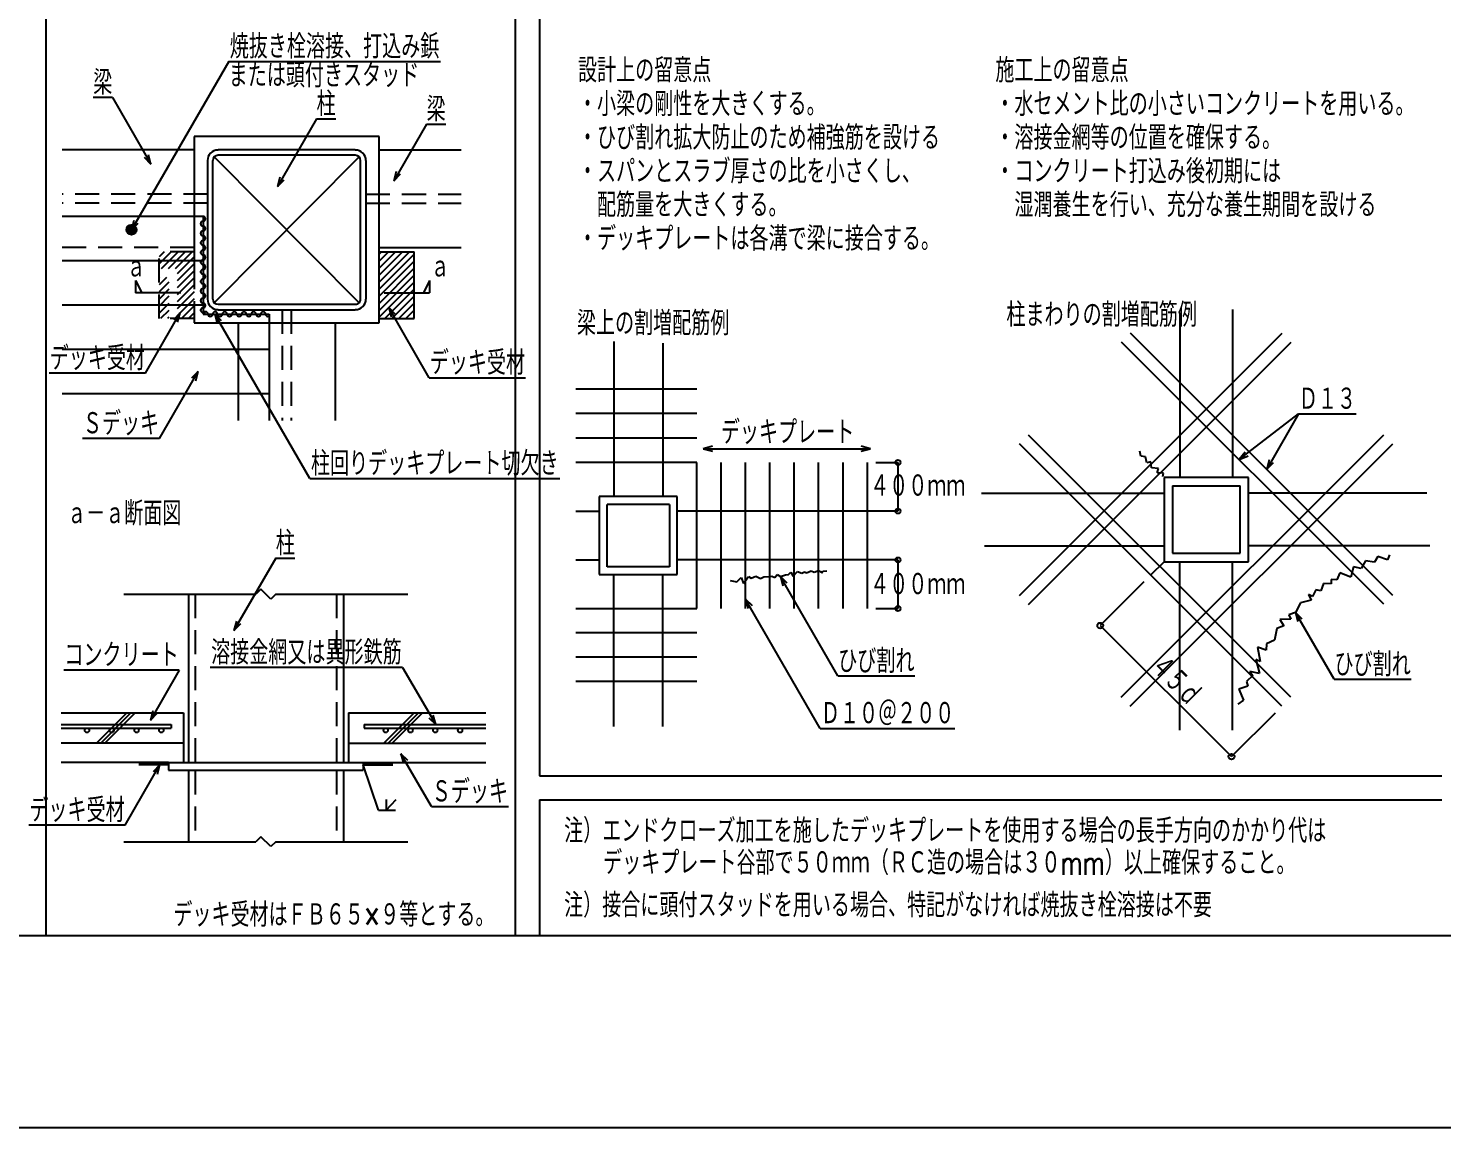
# Model space of a CAD drawing. Extents: x 4 to 588, y 3 to 416.
# Drawn here: x 293.6 to 440.5, y 5.8 to 120.1 of the extents above; entities that cross this region are included whole.
import ezdxf
from ezdxf.enums import TextEntityAlignment as Align

# ---------------------------------------------------------------- set-up
doc = ezdxf.new("R2010")
doc.units = 0
doc.header["$LTSCALE"] = 0.5
doc.header["$MEASUREMENT"] = 0
doc.linetypes.add('DASHED', pattern=[7.5, 5, -2.5])
doc.layers.add('M2-2-0', color=7, linetype='Continuous')
doc.styles.get("Standard").update_dxf_attribs({"font": 'txt', "width": 0.8, "height": 50, "bigfont": 'EXTFONT'})

msp = doc.modelspace()

# ---------------------------------------------------------------- linework, layer by layer
at = {"layer": 'M2-2-0', "color": 7, "linetype": 'Continuous'}
for p, q in [((295.51, 25.82), (295.51, 395.82)), ((344.26, 25.82), (344.26, 127.89)), ((346.76, 125.39), (346.76, 42.42)), ((314.46, 116.68), (304.36, 99.18)), ((314.46, 116.68), (336.46, 116.68)), ((302.38, 112.94), (300.38, 112.94)), ((302.38, 112.94), (306.38, 106)), ((323.58, 110.72), (319.52, 103.68)), ((323.58, 110.72), (325.58, 110.72)), ((330.09, 108.86), (310.89, 108.86)), ((310.89, 108.86), (310.89, 95.49)), ((330.09, 89.49), (330.09, 108.86)), ((335.02, 110.16), (331.62, 104.28)), ((335.02, 110.16), (337.02, 110.16)), ((310.89, 107.48), (297.17, 107.48)), ((327.62, 107.48), (313.36, 107.48)), ((330.09, 107.48), (338.62, 107.48)), ((305.68, 106.71), (306.38, 106)), ((306.38, 106), (306.12, 106.97)), ((312.26, 106.37), (312.26, 91.98)), ((312.81, 91.98), (312.81, 106.37)), ((312.97, 91.59), (328.01, 106.77)), ((312.97, 106.77), (328.01, 91.59)), ((327.62, 106.93), (313.36, 106.93)), ((328.17, 91.98), (328.17, 106.37)), ((328.72, 106.37), (328.72, 91.98)), ((319.78, 104.64), (319.52, 103.68)), ((319.52, 103.68), (320.23, 104.38)), ((331.88, 105.24), (331.62, 104.28)), ((331.62, 104.28), (332.33, 104.99)), ((310.89, 100.56), (297.17, 100.56)), ((304.62, 100.14), (304.36, 99.18)), ((304.36, 99.18), (305.07, 99.88)), ((311.8, 100.56), (310.89, 100.56)), ((311.8, 100.56), (311.8, 90.41)), ((304.44, 99.69), (303.85, 99.09)), ((304.3, 99.69), (303.85, 99.23)), ((304.55, 99.65), (303.88, 98.98)), ((304.09, 99.62), (303.92, 99.44)), ((304.64, 99.61), (303.93, 98.89)), ((304.72, 99.54), (303.99, 98.81)), ((304.79, 99.46), (304.07, 98.75)), ((304.84, 99.37), (304.16, 98.7)), ((304.87, 99.26), (304.27, 98.67)), ((304.87, 99.12), (304.41, 98.67)), ((304.8, 98.91), (304.62, 98.74)), ((330.09, 97.33), (338.62, 97.33)), ((310.89, 95.95), (297.17, 95.95)), ((311.8, 95.95), (310.89, 95.95)), ((330.09, 96.87), (333.75, 96.87)), ((333.24, 96.87), (330.09, 93.72)), ((332.51, 96.87), (330.09, 94.45)), ((331.79, 96.87), (330.09, 95.18)), ((331.06, 96.87), (330.09, 95.9)), ((330.33, 96.87), (330.09, 96.63)), ((333.75, 96.65), (330.09, 92.99)), ((333.75, 95.92), (330.09, 92.26)), ((333.75, 89.95), (333.75, 96.87)), ((333.75, 95.19), (330.09, 91.53)), ((333.75, 94.46), (330.09, 90.8)), ((304.77, 93.89), (304.77, 92.61)), ((304.77, 93.89), (305.43, 92.61)), ((309.5, 92.61), (304.77, 92.61)), ((333.75, 93.73), (330.09, 90.08)), ((330.61, 92.61), (335.34, 92.61)), ((333.75, 93.01), (330.69, 89.95)), ((335.34, 93.89), (334.69, 92.61)), ((335.34, 93.89), (335.34, 92.61)), ((310.89, 91.33), (297.17, 91.33)), ((311.8, 91.33), (310.89, 91.33)), ((313.36, 91.43), (327.62, 91.43)), ((335.31, 83.8), (331.1, 91.09)), ((331.81, 90.38), (331.1, 91.09)), ((331.1, 91.09), (331.36, 90.12)), ((333.75, 92.28), (331.42, 89.95)), ((333.75, 91.55), (332.15, 89.95)), ((305.81, 84.27), (309.42, 90.53)), ((309.42, 90.53), (308.71, 89.82)), ((309.16, 89.56), (309.42, 90.53)), ((310.89, 90.87), (310.89, 89.49)), ((311.8, 90.41), (318.66, 90.41)), ((322.88, 73.32), (313.01, 90.41)), ((313.72, 89.7), (313.01, 90.41)), ((313.01, 90.41), (313.27, 89.45)), ((313.36, 90.87), (327.62, 90.87)), ((318.66, 90.41), (318.66, 89.49)), ((330.09, 89.95), (330.09, 89.95)), ((330.09, 89.95), (333.75, 89.95)), ((333.75, 90.82), (332.88, 89.95)), ((333.75, 90.09), (333.61, 89.95)), ((413.3, 90.56), (413.3, 73.44)), ((418.79, 90.88), (418.79, 73.44)), ((310.89, 89.49), (330.09, 89.49)), ((315.46, 89.49), (315.46, 79.34)), ((318.66, 89.49), (318.66, 79.34)), ((325.52, 89.49), (325.52, 79.34)), ((396.63, 61.15), (423.93, 88.44)), ((435.44, 61.17), (408.17, 88.44)), ((318.66, 86.72), (297.17, 86.72)), ((354.49, 87.55), (354.49, 71.45)), ((359.56, 87.4), (359.56, 71.45)), ((397.57, 60.22), (424.86, 87.51)), ((434.51, 60.24), (407.24, 87.51)), ((305.81, 84.27), (295.81, 84.27)), ((307.27, 77.48), (311.3, 84.46)), ((311.3, 84.46), (310.59, 83.75)), ((311.04, 83.49), (311.3, 84.46)), ((335.31, 83.8), (345.31, 83.8)), ((363.1, 82.59), (350.53, 82.59)), ((318.66, 82.11), (297.17, 82.11)), ((363.1, 80.06), (350.53, 80.06)), ((419.47, 75.28), (425.64, 80.03)), ((425.64, 80.03), (422.33, 74.29)), ((425.64, 80.03), (431.64, 80.03)), ((407.22, 50.57), (434.51, 77.86)), ((307.27, 77.48), (299.27, 77.48)), ((363.1, 77.52), (350.53, 77.52)), ((364.73, 76.68), (363.76, 76.42)), ((363.76, 76.42), (381.16, 76.42)), ((363.76, 76.42), (364.73, 76.16)), ((381.16, 76.42), (380.19, 76.68)), ((380.19, 76.16), (381.16, 76.42)), ((423.91, 49.64), (396.63, 76.91)), ((424.84, 50.57), (397.57, 77.84)), ((408.15, 49.64), (435.44, 76.93)), ((363.1, 74.99), (350.53, 74.99)), ((363.1, 59.79), (363.1, 74.99)), ((365.64, 59.79), (365.64, 74.99)), ((368.17, 59.79), (368.17, 74.99)), ((370.7, 59.79), (370.7, 74.99)), ((373.23, 59.79), (373.23, 74.99)), ((375.77, 59.79), (375.77, 74.99)), ((378.3, 59.79), (378.3, 74.99)), ((380.83, 59.79), (380.83, 74.99)), ((381.7, 74.99), (384.01, 74.99)), ((384.01, 74.99), (384.01, 69.93)), ((409.26, 75.64), (409.16, 76.17)), ((409.74, 75.57), (409.26, 75.64)), ((409.86, 74.96), (409.74, 75.57)), ((410.29, 75.06), (409.86, 74.96)), ((410.37, 74.44), (410.29, 75.06)), ((420.08, 76.07), (419.47, 75.28)), ((419.47, 75.28), (420.4, 75.66)), ((422.58, 75.25), (422.33, 74.29)), ((422.33, 74.29), (423.03, 74.99)), ((411.07, 74.36), (410.37, 74.44)), ((410.94, 73.91), (411.07, 74.36)), ((411.62, 73.89), (410.94, 73.91)), ((411.55, 73.54), (411.62, 73.89)), ((322.88, 73.32), (348.88, 73.32)), ((420.44, 73.44), (411.66, 73.44)), ((411.66, 73.44), (411.66, 64.66)), ((412.54, 72.56), (419.56, 72.56)), ((412.54, 72.56), (412.54, 65.54)), ((419.56, 65.54), (419.56, 72.56)), ((420.44, 64.66), (420.44, 73.44)), ((361.08, 71.45), (352.97, 71.45)), ((352.97, 71.45), (352.97, 63.34)), ((360.27, 70.63), (353.78, 70.63)), ((353.78, 64.15), (353.78, 70.63)), ((360.27, 70.63), (360.27, 64.15)), ((361.08, 63.34), (361.08, 71.45)), ((392.69, 71.79), (411.66, 71.79)), ((438.97, 71.79), (420.44, 71.79)), ((350.53, 69.93), (352.97, 69.93)), ((384.01, 69.93), (361.08, 69.93)), ((393, 66.31), (411.66, 66.31)), ((439.28, 66.31), (420.44, 66.31)), ((319.35, 65.04), (315.01, 57.52)), ((319.35, 65.04), (321.35, 65.04)), ((350.53, 64.86), (352.97, 64.86)), ((384.01, 64.86), (361.08, 64.86)), ((384.01, 64.86), (384.01, 59.79)), ((411.66, 64.66), (410.27, 63.27)), ((411.66, 64.66), (420.44, 64.66)), ((412.54, 65.54), (419.56, 65.54)), ((413.3, 47.17), (413.3, 64.66)), ((418.79, 47.17), (418.79, 64.66)), ((432.6, 64.75), (432.15, 63.97)), ((433.54, 64.62), (432.6, 64.75)), ((433.86, 65.22), (433.54, 64.62)), ((434.89, 64.88), (433.86, 65.22)), ((435.1, 65.38), (434.89, 64.88)), ((352.97, 63.34), (361.08, 63.34)), ((360.27, 64.15), (353.78, 64.15)), ((354.49, 47.53), (354.49, 63.34)), ((359.56, 47.53), (359.56, 63.34)), ((368.74, 62.95), (369.24, 63.18)), ((369.24, 63.18), (369.74, 62.91)), ((370.59, 63.13), (370.91, 63.16)), ((370.91, 63.16), (371.2, 63.03)), ((371.2, 63.03), (371.47, 63.33)), ((371.47, 63.33), (371.8, 63.13)), ((371.8, 63.13), (372.34, 63.3)), ((372.34, 63.3), (372.65, 63.33)), ((372.65, 63.33), (372.88, 63.59)), ((372.88, 63.59), (373.13, 63.18)), ((373.13, 63.18), (373.56, 63.64)), ((373.56, 63.64), (374.03, 63.47)), ((374.03, 63.47), (374.31, 63.61)), ((374.31, 63.61), (374.49, 63.51)), ((374.49, 63.51), (374.99, 63.71)), ((374.99, 63.71), (375.29, 63.59)), ((375.29, 63.59), (375.77, 63.76)), ((375.77, 63.76), (376.11, 63.51)), ((376.11, 63.51), (376.22, 63.68)), ((376.22, 63.68), (376.62, 63.72)), ((429.94, 63.5), (429.63, 62.78)), ((431.06, 63.07), (429.94, 63.5)), ((431.35, 64.15), (431.06, 63.07)), ((432.15, 63.97), (431.35, 64.15)), ((317.81, 61.82), (317.3, 61.31)), ((318.84, 60.79), (317.81, 61.82)), ((366.58, 62.73), (367.25, 62.57)), ((367.25, 62.57), (367.71, 63.03)), ((367.71, 63.03), (367.96, 62.41)), ((367.96, 62.41), (368.49, 63.13)), ((368.49, 63.13), (368.74, 62.95)), ((369.74, 62.91), (370.08, 63.08)), ((370.08, 63.08), (370.59, 63.13)), ((377.77, 52.79), (371.8, 63.13)), ((372.51, 62.43), (371.8, 63.13)), ((371.8, 63.13), (372.06, 62.17)), ((409.56, 62.57), (405.03, 58.03)), ((427.43, 61.76), (427.1, 61.06)), ((427.95, 61.64), (427.43, 61.76)), ((428.23, 62.41), (427.95, 61.64)), ((429.03, 62.36), (428.23, 62.41)), ((429.63, 62.78), (429.03, 62.81)), ((429.03, 62.81), (429.03, 62.36)), ((303.58, 61.31), (317.3, 61.31)), ((310.27, 61.31), (310.27, 43.8)), ((319.36, 61.31), (318.84, 60.79)), ((319.36, 61.31), (333.08, 61.31)), ((326.39, 61.31), (326.39, 43.8)), ((375.93, 47.34), (368.17, 60.79)), ((368.88, 60.08), (368.17, 60.79)), ((368.17, 60.79), (368.43, 59.82)), ((425.84, 60.41), (425.32, 59.4)), ((426.95, 60.66), (425.84, 60.41)), ((427.1, 61.06), (426.67, 61.26)), ((426.67, 61.26), (426.95, 60.66)), ((350.53, 59.79), (363.1, 59.79)), ((381.7, 59.79), (384.01, 59.79)), ((425.32, 59.4), (424.64, 59.13)), ((424.64, 59.13), (424.84, 58.7)), ((429.34, 52.44), (425.32, 59.4)), ((426.03, 58.7), (425.32, 59.4)), ((425.32, 59.4), (425.58, 58.44)), ((315.27, 58.49), (315.01, 57.52)), ((315.01, 57.52), (315.72, 58.23)), ((405.03, 58.03), (418.67, 44.4)), ((423.37, 57.73), (423.14, 56.52)), ((424.11, 58), (423.37, 57.73)), ((424.84, 58.7), (423.71, 58.65)), ((423.71, 58.65), (424.11, 58)), ((363.1, 57.26), (350.53, 57.26)), ((422.29, 56.12), (422.26, 55.47)), ((423.14, 56.52), (422.29, 56.12)), ((363.1, 54.73), (350.53, 54.73)), ((421.66, 54.29), (421.19, 54.49)), ((421.19, 54.49), (421.59, 53.04)), ((422.26, 55.47), (421.36, 55.77)), ((421.36, 55.77), (421.66, 54.29)), ((309.33, 53.41), (297.33, 53.41)), ((309.33, 53.41), (306.33, 48.21)), ((332.54, 53.68), (312.54, 53.68)), ((332.54, 53.68), (335.98, 47.73)), ((421.59, 53.04), (420.56, 53.24)), ((420.56, 53.24), (420.9, 52.83)), ((363.1, 52.2), (350.53, 52.2)), ((377.77, 52.79), (385.77, 52.79)), ((420.38, 51.73), (419.42, 51.43)), ((419.42, 51.43), (419.9, 50.27)), ((420.9, 52.83), (420.23, 52.22)), ((420.23, 52.22), (420.38, 51.73)), ((429.34, 52.44), (437.34, 52.44)), ((419.9, 50.27), (419.34, 49.87)), ((297.05, 48.95), (309.76, 48.95)), ((303.89, 48.95), (300.74, 45.8)), ((304.31, 48.95), (301.16, 45.8)), ((304.74, 48.95), (301.58, 45.8)), ((306.59, 49.18), (306.33, 48.21)), ((306.33, 48.21), (307.04, 48.92)), ((309.76, 48.95), (309.76, 43.8)), ((326.9, 48.95), (341.18, 48.95)), ((326.9, 48.95), (326.9, 43.8)), ((333.75, 48.95), (330.59, 45.8)), ((334.17, 48.95), (331.02, 45.8)), ((334.59, 48.95), (331.44, 45.8)), ((335.98, 47.73), (335.72, 48.7)), ((423.2, 48.93), (418.67, 44.4)), ((297.05, 47.73), (308.47, 47.73)), ((297.05, 47.36), (308.47, 47.36)), ((308.47, 47.73), (308.47, 47.36)), ((328.53, 47.73), (341.18, 47.73)), ((328.53, 47.73), (328.53, 47.36)), ((328.53, 47.36), (341.18, 47.36)), ((335.27, 48.44), (335.98, 47.73)), ((375.93, 47.34), (389.93, 47.34)), ((309.76, 45.8), (297.05, 45.8)), ((326.9, 45.8), (341.18, 45.8)), ((335.53, 39.21), (332.36, 44.7)), ((333.07, 43.99), (332.36, 44.7)), ((332.36, 44.7), (332.62, 43.73)), ((305.12, 43.8), (297.05, 43.8)), ((303.7, 37.29), (307.31, 43.54)), ((308.21, 43.8), (305.12, 43.8)), ((308.21, 43.75), (305.12, 43.75)), ((308.21, 43.7), (305.12, 43.7)), ((308.21, 43.65), (305.12, 43.65)), ((308.21, 43.59), (305.12, 43.59)), ((308.21, 43.54), (305.12, 43.54)), ((307.31, 43.54), (306.6, 42.84)), ((307.05, 42.58), (307.31, 43.54)), ((308.21, 43.8), (328.45, 43.8)), ((308.21, 43.8), (308.21, 42.98)), ((308.21, 42.98), (328.45, 42.98)), ((310.27, 42.98), (310.27, 35.56)), ((326.39, 42.98), (326.39, 35.56)), ((328.45, 43.8), (328.45, 42.98)), ((328.45, 43.8), (331.53, 43.8)), ((328.45, 43.75), (331.53, 43.75)), ((328.45, 43.7), (331.53, 43.7)), ((328.45, 43.65), (331.53, 43.65)), ((328.45, 43.59), (331.53, 43.59)), ((328.45, 43.54), (331.53, 43.54)), ((330.04, 38.85), (328.45, 43.54)), ((331.53, 43.8), (341.18, 43.8)), ((346.76, 42.42), (440.52, 42.42)), ((330.81, 39.93), (330.81, 38.85)), ((330.81, 38.85), (331.88, 39.93)), ((346.76, 39.92), (440.52, 39.92)), ((346.76, 39.92), (346.76, 25.82)), ((330.04, 38.85), (331.81, 38.85)), ((335.53, 39.21), (343.53, 39.21)), ((303.7, 37.29), (293.7, 37.29)), ((303.58, 35.56), (317.3, 35.56)), ((317.81, 36.08), (317.3, 35.56)), ((318.84, 35.05), (317.81, 36.08)), ((319.36, 35.56), (318.84, 35.05)), ((319.36, 35.56), (333.08, 35.56)), ((3.51, 25.82), (587.51, 25.82)), ((587.51, 5.82), (3.51, 5.82))]:
    msp.add_line(p, q, dxfattribs=at)
at = {"layer": 'M2-2-0', "color": 7, "linetype": 'DASHED'}
for p, q in [((312.26, 102.87), (297.17, 102.87)), ((328.72, 102.87), (338.62, 102.87)), ((312.26, 101.95), (297.17, 101.95)), ((328.72, 101.95), (338.62, 101.95)), ((310.89, 97.33), (297.17, 97.33)), ((304.2, 95.95), (304.19, 95.95)), ((310.89, 96.87), (307.23, 96.87)), ((307.23, 89.95), (307.23, 96.87)), ((310.66, 96.87), (307.23, 93.44)), ((309.94, 96.87), (307.23, 94.17)), ((309.21, 96.87), (307.23, 94.89)), ((308.48, 96.87), (307.23, 95.62)), ((307.75, 96.87), (307.23, 96.35)), ((310.89, 96.37), (307.23, 92.71)), ((310.89, 95.64), (307.23, 91.98)), ((310.89, 95.49), (310.89, 91.33)), ((310.89, 94.91), (307.23, 91.25)), ((310.89, 94.18), (307.23, 90.52)), ((310.89, 93.45), (307.39, 89.95)), ((310.89, 92.73), (308.11, 89.95)), ((310.89, 92), (308.84, 89.95)), ((310.89, 91.27), (309.57, 89.95)), ((310.89, 91.33), (310.89, 91.33)), ((310.89, 91.33), (310.89, 90.87)), ((310.89, 89.95), (307.23, 89.95)), ((310.89, 90.54), (310.3, 89.95)), ((310.89, 89.95), (310.89, 89.95)), ((320.03, 90.87), (320.03, 79.34)), ((320.95, 90.87), (320.95, 79.34)), ((310.99, 61.31), (310.99, 43.8)), ((325.66, 61.31), (325.66, 43.8)), ((310.99, 42.98), (310.99, 35.56)), ((325.66, 42.98), (325.66, 35.56))]:
    msp.add_line(p, q, dxfattribs=at)
at = {"layer": 'M2-2-0', "color": 7, "linetype": 'Continuous'}
for centre, radius in [((304.36, 99.18), 0.515), ((384.01, 74.99), 0.262), ((384.01, 69.93), 0.262), ((384.01, 64.86), 0.262), ((384.01, 59.79), 0.262), ((405.03, 58.03), 0.3), ((299.74, 47.14), 0.23), ((302.31, 47.14), 0.23), ((304.89, 47.14), 0.23), ((307.46, 47.14), 0.23), ((330.78, 47.14), 0.23), ((333.36, 47.14), 0.23), ((335.93, 47.14), 0.23), ((338.51, 47.14), 0.23), ((418.67, 44.4), 0.3)]:
    msp.add_circle(centre, radius, dxfattribs=at)
for centre, radius, start, end in [((313.36, 106.37), 1.1, 90, 179.9993), ((327.62, 106.37), 1.1, 0, 89.9996), ((313.36, 106.37), 0.551, 90, 179.9998), ((327.62, 106.37), 0.551, 0, 89.9996), ((311.8, 99.81), 0.25, 90, 270), ((311.8, 100.31), 0.25, 270, 90), ((311.8, 98.81), 0.25, 90, 270), ((311.8, 99.31), 0.25, 270, 90), ((311.8, 98.31), 0.25, 270, 90), ((311.8, 97.81), 0.25, 90, 270), ((311.8, 96.81), 0.25, 90, 270), ((311.8, 97.31), 0.25, 270, 90), ((311.8, 95.81), 0.25, 90, 270), ((311.8, 96.31), 0.25, 270, 90), ((311.8, 95.31), 0.25, 270, 90), ((311.8, 94.81), 0.25, 90, 270), ((311.8, 93.81), 0.25, 90, 270), ((311.8, 94.31), 0.25, 270, 90), ((311.8, 92.81), 0.25, 90, 270), ((311.8, 93.31), 0.25, 270, 90), ((311.8, 92.31), 0.25, 270, 90), ((311.8, 91.81), 0.25, 90, 270), ((311.8, 91.31), 0.25, 270, 90), ((313.36, 91.98), 1.1, 179.9998, 269.9995), ((313.36, 91.98), 0.551, 179.9998, 269.9995), ((327.62, 91.98), 0.551, 269.9995, 359.9997), ((327.62, 91.98), 1.1, 269.9995, 359.9997), ((311.8, 90.81), 0.25, 90, 270), ((312.05, 90.41), 0.25, 0, 180), ((311.8, 90.31), 0.25, 23.8191, 90), ((312.55, 90.41), 0.25, 180, 360), ((313.05, 90.41), 0.25, 0, 180), ((313.55, 90.41), 0.25, 180, 360), ((314.05, 90.41), 0.25, 0, 180), ((314.55, 90.41), 0.25, 180, 360), ((315.05, 90.41), 0.25, 0, 180), ((315.55, 90.41), 0.25, 180, 360), ((316.05, 90.41), 0.25, 0, 180), ((316.55, 90.41), 0.25, 180, 360), ((317.05, 90.41), 0.25, 0, 180), ((317.55, 90.41), 0.25, 180, 360), ((318.05, 90.41), 0.25, 0, 180), ((318.55, 90.41), 0.25, 180, 295.5)]:
    msp.add_arc(centre, radius, start, end, dxfattribs=at)

# ---------------------------------------------------------------- texts
at = {"layer": 'M2-2-0', "color": 7, "linetype": 'Continuous', "width": 0.72}
for s, p in [('焼抜き栓溶接、打込み鋲', (325.46, 116.98)), ('柱', (324.58, 111.02)), ('梁', (336.02, 110.46)), ('デッキ受材', (340.31, 84.1)), ('Ｄ１３', (428.64, 80.33)), ('柱回りデッキプレート切欠き', (335.88, 73.62)), ('柱', (320.35, 65.34)), ('ひび割れ', (381.77, 53.09)), ('ひび割れ', (433.34, 52.74)), ('Ｄ１０＠２００', (382.93, 47.64)), ('Ｓデッキ', (339.53, 39.51))]:
    msp.add_text(s, height=2.5, dxfattribs=at).set_placement(p, align=Align.CENTER)
for s, p in [('または頭付きスタッド', (314.46, 116.48)), ('設計上の留意点', (350.76, 117)), ('施工上の留意点', (394.13, 117)), ('・小梁の剛性を大きくする。', (350.76, 113.5)), ('・水セメント比の小さいコンクリートを用いる。', (394.13, 113.5)), ('・ひび割れ拡大防止のため補強筋を設ける', (350.76, 110)), ('・溶接金網等の位置を確保する。', (394.13, 110)), ('・スパンとスラブ厚さの比を小さくし、', (350.76, 106.5)), ('・コンクリート打込み後初期には', (394.13, 106.5)), ('\u3000配筋量を大きくする。', (350.76, 103)), ('\u3000湿潤養生を行い、充分な養生期間を設ける', (394.13, 103)), ('・デッキプレートは各溝で梁に接合する。', (350.76, 99.5)), ('注）エンドクローズ加工を施したデッキプレートを使用する場合の長手方向のかかり代は', (349.32, 37.94)), ('デッキプレート谷部で５０ｍｍ（ＲＣ造の場合は３０mm）以上確保すること。', (353.37, 34.62))]:
    msp.add_text(s, height=2.5, dxfattribs=at).set_placement(p, align=Align.TOP_LEFT)
for s, rotation, p in [('梁', 360, (301.38, 113.24)), ('デッキ受材', 360, (300.81, 84.57)), ('Ｓデッキ', 360, (303.27, 77.78)), ('コンクリート', 360, (303.33, 53.71)), ('溶接金網又は異形鉄筋', 360, (322.54, 53.98)), ('４５ｄ', 315, (412.06, 51.43)), ('デッキ受材', 360, (298.7, 37.59))]:
    msp.add_text(s, height=2.5, rotation=rotation, dxfattribs=at).set_placement(p, align=Align.CENTER)
for s, p in [('ａ', (303.84, 94.09)), ('ａ', (335.43, 94.09)), ('柱まわりの割増配筋例', (395.28, 89.09)), ('梁上の割増配筋例', (350.65, 88.21)), ('デッキプレート', (365.61, 76.87)), ('４００ｍｍ', (381.12, 71.3)), ('ａ－ａ断面図', (297.67, 68.44)), ('４００ｍｍ', (381.12, 61.06)), ('デッキ受材はＦＢ６５×９等とする。', (308.71, 26.71)), ('注）接合に頭付スタッドを用いる場合、特記がなければ焼抜き栓溶接は不要', (349.32, 27.7))]:
    msp.add_text(s, height=2.5, dxfattribs=at).set_placement(p)

doc.saveas('drawing.dxf')
